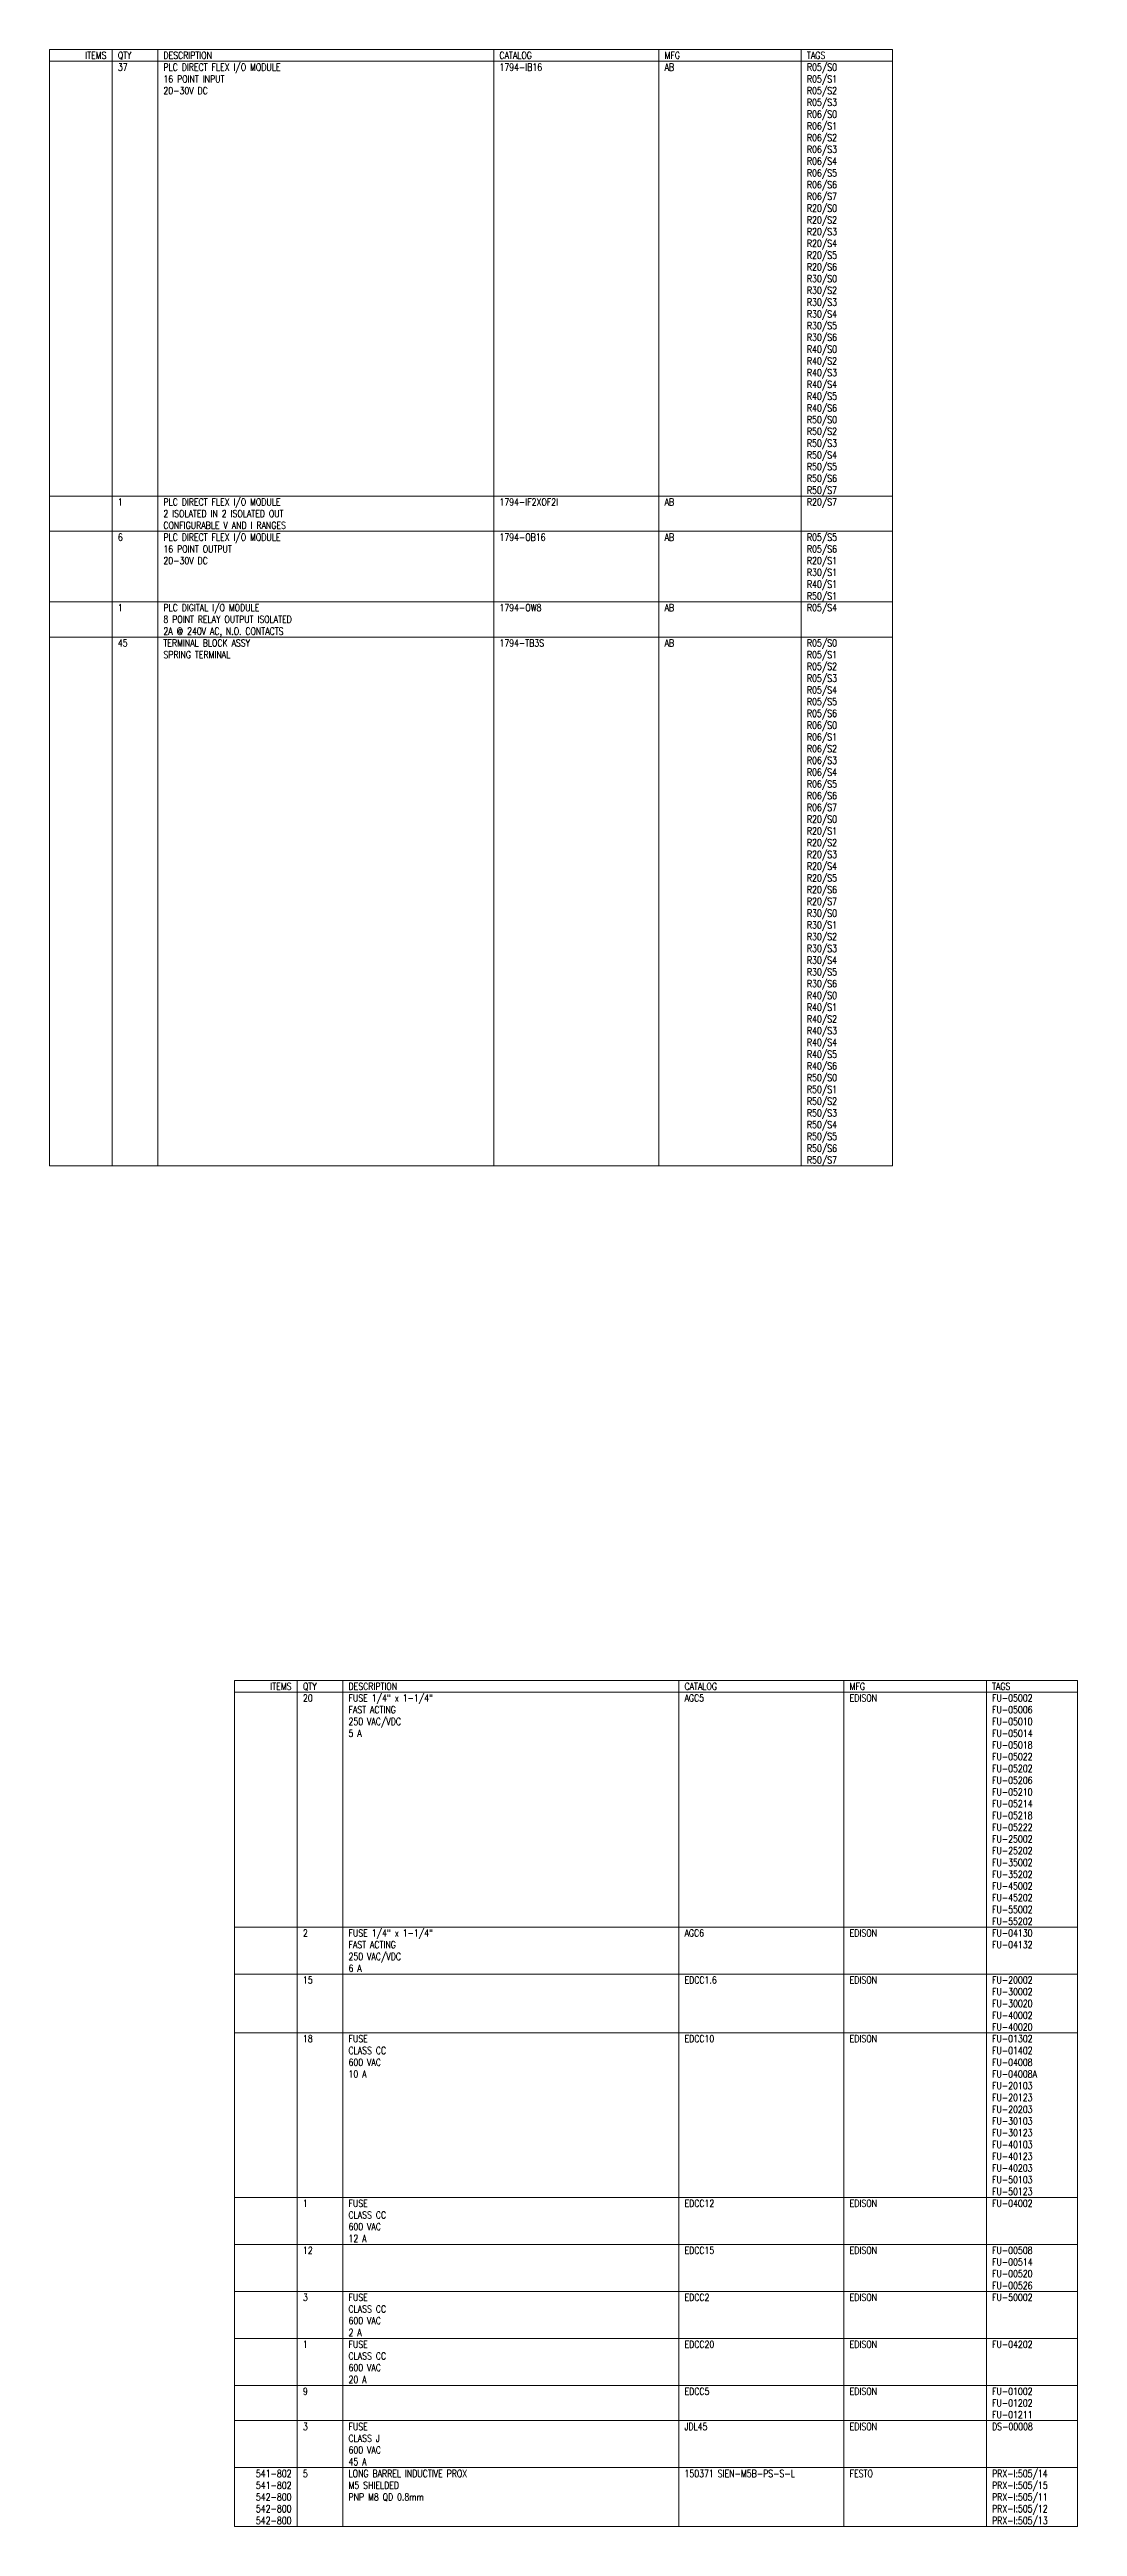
# Model space of a CAD drawing. Header units: inches. Extents: x 0 to 85.5, y -26.4 to 23.
# Drawn here: x 34.52 to 52.58, y -21.19 to 22.29 of the extents above; entities that cross this region are included whole.
import ezdxf
from ezdxf.enums import TextEntityAlignment as Align

# ---------------------------------------------------------------- set-up
doc = ezdxf.new("R2010")
doc.units = ezdxf.units.IN
doc.header["$MEASUREMENT"] = 0
doc.layers.get('0').update_dxf_attribs({"lineweight": 5})
doc.layers.add('MISC', color=2, linetype='Continuous', lineweight=5)
doc.styles.get("Standard").update_dxf_attribs({"font": 'romans.shx'})

msp = doc.modelspace()

# ---------------------------------------------------------------- linework, layer by layer
for p, q in [((34.525, 22.290625), (34.525, 2.696875)), ((34.525, 22.290625), (49.325, 22.290625)), ((35.625, 22.290625), (35.625, 2.696875)), ((36.425, 22.290625), (36.425, 2.696875)), ((42.325, 22.290625), (42.325, 2.696875)), ((45.225, 22.290625), (45.225, 2.696875)), ((47.725, 22.290625), (47.725, 2.696875)), ((49.325, 22.290625), (49.325, 2.696875)), ((34.525, 22.084375), (49.325, 22.084375)), ((34.525, 14.453125), (49.325, 14.453125)), ((34.525, 13.834375), (49.325, 13.834375)), ((34.525, 12.596875), (49.325, 12.596875)), ((34.525, 11.978125), (49.325, 11.978125)), ((34.525, 2.696875), (49.325, 2.696875)), ((37.775, -6.334375), (37.775, -21.184375)), ((37.775, -6.334375), (52.575, -6.334375)), ((38.875, -6.334375), (38.875, -21.184375)), ((39.675, -6.334375), (39.675, -21.184375)), ((45.575, -6.334375), (45.575, -21.184375)), ((48.475, -6.334375), (48.475, -21.184375)), ((50.975, -6.334375), (50.975, -21.184375)), ((52.575, -6.334375), (52.575, -21.184375)), ((37.775, -6.540625), (52.575, -6.540625)), ((37.775, -10.665625), (52.575, -10.665625)), ((37.775, -11.490625), (52.575, -11.490625)), ((37.775, -12.521875), (52.575, -12.521875)), ((37.775, -15.409375), (52.575, -15.409375)), ((37.775, -16.234375), (52.575, -16.234375)), ((37.775, -17.059375), (52.575, -17.059375)), ((37.775, -17.884375), (52.575, -17.884375)), ((37.775, -18.709375), (52.575, -18.709375)), ((37.775, -19.328125), (52.575, -19.328125)), ((37.775, -20.153125), (52.575, -20.153125)), ((37.775, -21.184375), (52.575, -21.184375))]:
    msp.add_line(p, q)

# ---------------------------------------------------------------- texts
at = {"layer": 'MISC', "width": 0.8}
for s, p in [('ITEMS', (35.525, 22.125)), ('ITEMS', (38.775, -6.5)), ('541-802', (38.775, -20.31875)), ('541-802', (38.775, -20.525)), ('542-800', (38.775, -20.73125)), ('542-800', (38.775, -20.9375)), ('542-800', (38.775, -21.14375))]:
    msp.add_text(s, height=0.125, dxfattribs=at).set_placement(p, align=Align.RIGHT)
for s, p in [('QTY', (35.725, 22.125)), ('DESCRIPTION', (36.525, 22.125)), ('CATALOG', (42.425, 22.125)), ('MFG', (45.325, 22.125)), ('TAGS', (47.825, 22.125)), ('37', (35.725, 21.91875)), ('PLC DIRECT FLEX I/O MODULE', (36.525, 21.91875)), ('16 POINT INPUT', (36.525, 21.7125)), ('1794-IB16', (42.425, 21.91875)), ('AB', (45.325, 21.91875)), ('R05/S0', (47.825, 21.91875)), ('R05/S1', (47.825, 21.7125)), ('20-30V DC', (36.525, 21.50625)), ('R05/S2', (47.825, 21.50625)), ('R05/S3', (47.825, 21.3)), ('R06/S0', (47.825, 21.09375)), ('R06/S1', (47.825, 20.8875)), ('R06/S2', (47.825, 20.68125)), ('R06/S3', (47.825, 20.475)), ('R06/S4', (47.825, 20.26875)), ('R06/S5', (47.825, 20.0625)), ('R06/S6', (47.825, 19.85625)), ('R06/S7', (47.825, 19.65)), ('R20/S0', (47.825, 19.44375)), ('R20/S2', (47.825, 19.2375)), ('R20/S3', (47.825, 19.03125)), ('R20/S4', (47.825, 18.825)), ('R20/S5', (47.825, 18.61875)), ('R20/S6', (47.825, 18.4125)), ('R30/S0', (47.825, 18.20625)), ('R30/S2', (47.825, 18)), ('R30/S3', (47.825, 17.79375)), ('R30/S4', (47.825, 17.5875)), ('R30/S5', (47.825, 17.38125)), ('R30/S6', (47.825, 17.175)), ('R40/S0', (47.825, 16.96875)), ('R40/S2', (47.825, 16.7625)), ('R40/S3', (47.825, 16.55625)), ('R40/S4', (47.825, 16.35)), ('R40/S5', (47.825, 16.14375)), ('R40/S6', (47.825, 15.9375)), ('R50/S0', (47.825, 15.73125)), ('R50/S2', (47.825, 15.525)), ('R50/S3', (47.825, 15.31875)), ('R50/S4', (47.825, 15.1125)), ('R50/S5', (47.825, 14.90625)), ('R50/S6', (47.825, 14.7)), ('1', (35.725, 14.2875)), ('PLC DIRECT FLEX I/O MODULE', (36.525, 14.2875)), ('1794-IF2XOF2I', (42.425, 14.2875)), ('AB', (45.325, 14.2875)), ('R50/S7', (47.825, 14.49375)), ('R20/S7', (47.825, 14.2875)), ('2 ISOLATED IN 2 ISOLATED OUT', (36.525, 14.08125)), ('CONFIGURABLE V AND I RANGES', (36.525, 13.875)), ('6', (35.725, 13.66875)), ('PLC DIRECT FLEX I/O MODULE', (36.525, 13.66875)), ('16 POINT OUTPUT', (36.525, 13.4625)), ('1794-OB16', (42.425, 13.66875)), ('AB', (45.325, 13.66875)), ('R05/S5', (47.825, 13.66875)), ('R05/S6', (47.825, 13.4625)), ('20-30V DC', (36.525, 13.25625)), ('R20/S1', (47.825, 13.25625)), ('R30/S1', (47.825, 13.05)), ('R40/S1', (47.825, 12.84375)), ('R50/S1', (47.825, 12.6375)), ('1', (35.725, 12.43125)), ('8 POINT RELAY OUTPUT ISOLATED', (36.525, 12.225)), ('PLC DIGITAL I/O MODULE', (36.525, 12.43125)), ('1794-OW8', (42.425, 12.43125)), ('AB', (45.325, 12.43125)), ('R05/S4', (47.825, 12.43125)), ('45', (35.725, 11.8125)), ('TERMINAL BLOCK ASSY', (36.525, 11.8125)), ('2A @ 240V AC, N.O. CONTACTS', (36.525, 12.01875)), ('1794-TB3S', (42.425, 11.8125)), ('AB', (45.325, 11.8125)), ('R05/S0', (47.825, 11.8125)), ('R05/S1', (47.825, 11.60625)), ('SPRING TERMINAL', (36.525, 11.60625)), ('R05/S2', (47.825, 11.4)), ('R05/S3', (47.825, 11.19375)), ('R05/S4', (47.825, 10.9875)), ('R05/S5', (47.825, 10.78125)), ('R05/S6', (47.825, 10.575)), ('R06/S0', (47.825, 10.36875)), ('R06/S1', (47.825, 10.1625)), ('R06/S2', (47.825, 9.95625)), ('R06/S3', (47.825, 9.75)), ('R06/S4', (47.825, 9.54375)), ('R06/S5', (47.825, 9.3375)), ('R06/S6', (47.825, 9.13125)), ('R06/S7', (47.825, 8.925)), ('R20/S0', (47.825, 8.71875)), ('R20/S1', (47.825, 8.5125)), ('R20/S2', (47.825, 8.30625)), ('R20/S3', (47.825, 8.1)), ('R20/S4', (47.825, 7.89375)), ('R20/S5', (47.825, 7.6875)), ('R20/S6', (47.825, 7.48125)), ('R20/S7', (47.825, 7.275)), ('R30/S0', (47.825, 7.06875)), ('R30/S1', (47.825, 6.8625)), ('R30/S2', (47.825, 6.65625)), ('R30/S3', (47.825, 6.45)), ('R30/S4', (47.825, 6.24375)), ('R30/S5', (47.825, 6.0375)), ('R30/S6', (47.825, 5.83125)), ('R40/S0', (47.825, 5.625)), ('R40/S1', (47.825, 5.41875)), ('R40/S2', (47.825, 5.2125)), ('R40/S3', (47.825, 5.00625)), ('R40/S4', (47.825, 4.8)), ('R40/S5', (47.825, 4.59375)), ('R40/S6', (47.825, 4.3875)), ('R50/S0', (47.825, 4.18125)), ('R50/S1', (47.825, 3.975)), ('R50/S2', (47.825, 3.76875)), ('R50/S3', (47.825, 3.5625)), ('R50/S4', (47.825, 3.35625)), ('R50/S5', (47.825, 3.15)), ('R50/S6', (47.825, 2.94375)), ('R50/S7', (47.825, 2.7375)), ('QTY', (38.975, -6.5)), ('DESCRIPTION', (39.775, -6.5)), ('CATALOG', (45.675, -6.5)), ('MFG', (48.575, -6.5)), ('TAGS', (51.075, -6.5)), ('20', (38.975, -6.70625)), ('FUSE 1/4" x 1-1/4"', (39.775, -6.70625)), ('FAST ACTING', (39.775, -6.9125)), ('AGC5', (45.675, -6.70625)), ('EDISON', (48.575, -6.70625)), ('FU-05002', (51.075, -6.70625)), ('FU-05006', (51.075, -6.9125)), ('250 VAC/VDC', (39.775, -7.11875)), ('5 A', (39.775, -7.325)), ('FU-05010', (51.075, -7.11875)), ('FU-05014', (51.075, -7.325)), ('FU-05018', (51.075, -7.53125)), ('FU-05022', (51.075, -7.7375)), ('FU-05202', (51.075, -7.94375)), ('FU-05206', (51.075, -8.15)), ('FU-05210', (51.075, -8.35625)), ('FU-05214', (51.075, -8.5625)), ('FU-05218', (51.075, -8.76875)), ('FU-05222', (51.075, -8.975)), ('FU-25002', (51.075, -9.18125)), ('FU-25202', (51.075, -9.3875)), ('FU-35002', (51.075, -9.59375)), ('FU-35202', (51.075, -9.8)), ('FU-45002', (51.075, -10.00625)), ('FU-45202', (51.075, -10.2125)), ('FU-55002', (51.075, -10.41875)), ('2', (38.975, -10.83125)), ('FUSE 1/4" x 1-1/4"', (39.775, -10.83125)), ('AGC6', (45.675, -10.83125)), ('EDISON', (48.575, -10.83125)), ('FU-55202', (51.075, -10.625)), ('FU-04130', (51.075, -10.83125)), ('250 VAC/VDC', (39.775, -11.24375)), ('FAST ACTING', (39.775, -11.0375)), ('FU-04132', (51.075, -11.0375)), ('15', (38.975, -11.65625)), ('6 A', (39.775, -11.45)), ('EDCC1.6', (45.675, -11.65625)), ('EDISON', (48.575, -11.65625)), ('FU-20002', (51.075, -11.65625)), ('FU-30002', (51.075, -11.8625)), ('FU-30020', (51.075, -12.06875)), ('FU-40002', (51.075, -12.275)), ('18', (38.975, -12.6875)), ('FUSE', (39.775, -12.6875)), ('EDCC10', (45.675, -12.6875)), ('EDISON', (48.575, -12.6875)), ('FU-40020', (51.075, -12.48125)), ('FU-01302', (51.075, -12.6875)), ('CLASS CC', (39.775, -12.89375)), ('600 VAC', (39.775, -13.1)), ('FU-01402', (51.075, -12.89375)), ('FU-04008', (51.075, -13.1)), ('10 A', (39.775, -13.30625)), ('FU-04008A', (51.075, -13.30625)), ('FU-20103', (51.075, -13.5125)), ('FU-20123', (51.075, -13.71875)), ('FU-20203', (51.075, -13.925)), ('FU-30103', (51.075, -14.13125)), ('FU-30123', (51.075, -14.3375)), ('FU-40103', (51.075, -14.54375)), ('FU-40123', (51.075, -14.75)), ('FU-40203', (51.075, -14.95625)), ('FU-50103', (51.075, -15.1625)), ('1', (38.975, -15.575)), ('FUSE', (39.775, -15.575)), ('EDCC12', (45.675, -15.575)), ('EDISON', (48.575, -15.575)), ('FU-50123', (51.075, -15.36875)), ('FU-04002', (51.075, -15.575)), ('CLASS CC', (39.775, -15.78125)), ('600 VAC', (39.775, -15.9875)), ('12 A', (39.775, -16.19375)), ('12', (38.975, -16.4)), ('EDCC15', (45.675, -16.4)), ('EDISON', (48.575, -16.4)), ('FU-00508', (51.075, -16.4)), ('FU-00514', (51.075, -16.60625)), ('FU-00520', (51.075, -16.8125)), ('FU-00526', (51.075, -17.01875)), ('3', (38.975, -17.225)), ('CLASS CC', (39.775, -17.43125)), ('FUSE', (39.775, -17.225)), ('EDCC2', (45.675, -17.225)), ('EDISON', (48.575, -17.225)), ('FU-50002', (51.075, -17.225)), ('2 A', (39.775, -17.84375)), ('600 VAC', (39.775, -17.6375)), ('1', (38.975, -18.05)), ('CLASS CC', (39.775, -18.25625)), ('FUSE', (39.775, -18.05)), ('EDCC20', (45.675, -18.05)), ('EDISON', (48.575, -18.05)), ('FU-04202', (51.075, -18.05)), ('20 A', (39.775, -18.66875)), ('600 VAC', (39.775, -18.4625)), ('9', (38.975, -18.875)), ('EDCC5', (45.675, -18.875)), ('EDISON', (48.575, -18.875)), ('FU-01002', (51.075, -18.875)), ('FU-01202', (51.075, -19.08125)), ('3', (38.975, -19.49375)), ('FUSE', (39.775, -19.49375)), ('JDL45', (45.675, -19.49375)), ('EDISON', (48.575, -19.49375)), ('FU-01211', (51.075, -19.2875)), ('DS-00008', (51.075, -19.49375)), ('CLASS J', (39.775, -19.7)), ('45 A', (39.775, -20.1125)), ('600 VAC', (39.775, -19.90625)), ('5', (38.975, -20.31875)), ('LONG BARREL INDUCTIVE PROX', (39.775, -20.31875)), ('M5 SHIELDED', (39.775, -20.525)), ('150371 SIEN-M5B-PS-S-L', (45.675, -20.31875)), ('FESTO', (48.575, -20.31875)), ('PRX-I:505/14', (51.075, -20.31875)), ('PRX-I:505/15', (51.075, -20.525)), ('PNP M8 QD 0.8mm', (39.775, -20.73125)), ('PRX-I:505/11', (51.075, -20.73125)), ('PRX-I:505/12', (51.075, -20.9375)), ('PRX-I:505/13', (51.075, -21.14375))]:
    msp.add_text(s, height=0.125, dxfattribs=at).set_placement(p)

doc.saveas('drawing.dxf')
